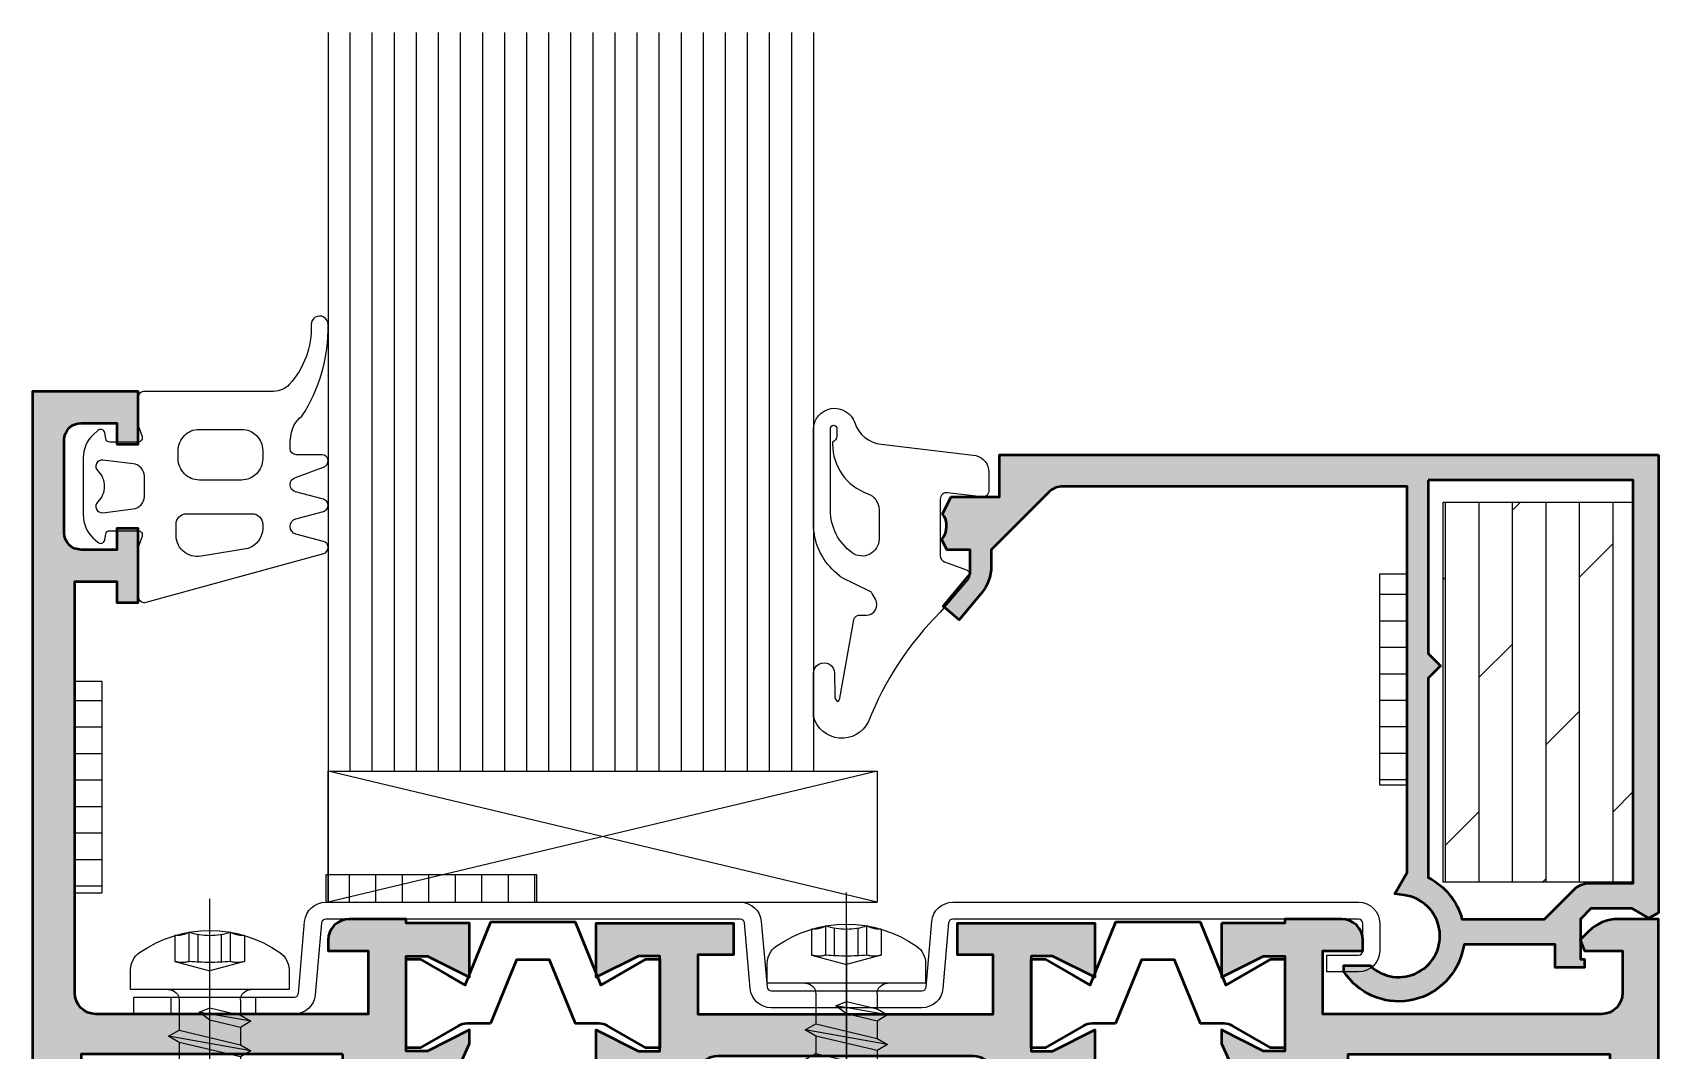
# Model space of a CAD drawing. Header units: millimetres. Extents: x -1821 to 14707, y -2864 to 1473.
# Drawn here: x 13055.5 to 13132.5, y -1154.1 to -1105.8 of the extents above; entities that cross this region are included whole.
import ezdxf

# ---------------------------------------------------------------- set-up
doc = ezdxf.new("R2010")
doc.units = ezdxf.units.MM
doc.linetypes.add('CENTER', pattern=[50.800000000000004, 31.75, -6.35, 6.35, -6.35])
doc.linetypes.add('VERDECKT', pattern=[9.524999999999999, 6.35, -3.175])
for name, color, linetype, lineweight in [('AM_S', 80, 'Continuous', 50), ('AM_SP', 3, 'Continuous', 50), ('Docu-AM_8', 1, 'Continuous', 25)]:
    doc.layers.add(name, color=color, linetype=linetype, lineweight=lineweight)
for name, color, linetype in [('CENT_18', 3, 'CENTER'), ('CENTER25', 2, 'CENTER'), ('CONST35', 7, 'Continuous'), ('HIDE_18', 3, 'VERDECKT')]:
    doc.layers.add(name, color=color, linetype=linetype)

# ---------------------------------------------------------------- blocks, each defined once
blk = doc.blocks.new('WI4010065')
at = {"linetype": 'Continuous'}
for points in [[(0.3, 0, 0.414214), (0, -0.3), (0, -1.615239), (0.187939, -2.131596, -0.520567), (0, -2.4), (-1.33218, -2.4, -0.36397), (-1.529142, -2.23473), (-1.576655, -1.96527, 0.594937), (-1.910016, -1.853729), (-2.122998, -2.052338, 0.208), (-2.6, -3.149369), (-2.6, -5.850631, 0.208), (-2.122998, -6.947662), (-1.910016, -7.146271, 0.594937), (-1.576655, -7.03473), (-1.529142, -6.76527, -0.36397), (-1.33218, -6.6), (0, -6.6, -0.520567), (0.187939, -6.868404), (0, -7.384761), (0, -9.7, 0.505497), (0.389, -9.986), (8.789, -7.686, 0.751737), (8.775901, -7.11), (7.474901, -6.762, -0.767327), (7.474901, -6.038), (8.775901, -5.69, 0.767327), (8.775901, -5.11), (7.458901, -4.757, -0.767327), (7.458901, -4.076), (8.775901, -3.59, 0.876976), (8.697901, -3), (7.497901, -3, -0.414214), (7.197901, -2.7), (7.197901, -2.48, -0.051818), (7.229954, -2.171592, -0.225446), (7.753453, -1.181, 0.150709), (8.998426, 3.166347, 1.016945), (8.198426, 3.153347, -0.195341), (7.159804, 0.327187, -0.211259), (6.419992, 0), (0.3, 0)], [(4.9, -1.8, -0.414214), (5.9, -2.8), (5.9, -3.2, -0.414214), (4.9, -4.2), (2.9, -4.2, -0.414214), (1.9, -3.2), (1.9, -2.8, -0.414214), (2.9, -1.8), (4.9, -1.8)], [(0.3, -4.975849), (0.3, -4.024151, 0.378866), (-0.226878, -3.428624), (-1.663439, -3.252236, 0.717695), (-1.909647, -3.764588, -0.421053), (-1.909647, -5.235412, 0.717695), (-1.663439, -5.747764), (-0.226878, -5.571376, 0.378866), (0.3, -4.975849)], [(5.4, -5.8, -0.414214), (5.9, -6.3), (5.9, -6.487, -0.328465), (5.197, -7.442), (3.097, -7.784, -0.505497), (1.8, -6.829), (1.8, -6.3, -0.414214), (2.3, -5.8), (5.4, -5.8)]]:
    blk.add_lwpolyline(points, format="xyb", close=True, dxfattribs=at)
blk = doc.blocks.new('WS4070448')
for p, q in [((6.61725692111645, -8.639359081321516), (6.61725692111645, -11.00311480052579)), ((6.61725692111645, -8.639359081321516), (9.517256921116541, -8.639359081321516)), ((9.517256921116541, -11.00311480052579), (9.517256921116541, -8.639359081321516)), ((6.61725692111645, -11.00311480052579), (8.067256921116496, -12.63935908132152)), ((8.067256921116496, -12.63935908132152), (9.517256921116541, -11.00311480052579))]:
    blk.add_line(p, q)
blk.add_lwpolyline([(11.39017358778314, 2.114399939326205, 0.3148562194916155), (4.744340254449881, 2.114399939326205, 0.244911807885714), (4.31725692111651, 1.294786315076664), (4.31725692111651, 0.3606409186785697), (11.81725692111651, 0.3606409186785697), (11.81725692111651, 1.294786315076664, 0.244911807885716), (11.39017358778314, 2.114399939326205, 0.1382912330068625)], format="xyb")
for points in [[(6.117256921116464, -1.139359081321317), (6.617256921116464, -1.428034215916085), (8.06725692111651, -1.08419660353465), (8.56725692111651, -0.707357978585577), (8.06725692111651, -0.5068463343449991), (6.617256921116464, -0.8506839467264342)], [(6.117256921116464, -2.539359081321294), (6.617256921116464, -2.828034215916063), (9.517256921116555, -2.140358991153079), (10.01725692111656, -1.851683856558196), (9.517256921116555, -1.563008721963428), (6.617256921116464, -2.250683946726411)], [(6.117256921116464, -3.939359081321271), (6.617256921116464, -4.22803421591604), (9.517256921116555, -3.540358991153056), (10.01725692111656, -3.251683856558287), (9.517256921116555, -2.963008721963405), (6.617256921116464, -3.650683946726502)], [(6.117256921116464, -5.339359081321362), (6.617256921116464, -5.628034215916131), (9.517256921116555, -4.940358991153147), (10.01725692111656, -4.651683856558265), (9.517256921116555, -4.363008721963496), (6.617256921116464, -5.05068394672648)], [(6.117256921116464, -6.739359081321339), (6.617256921116464, -7.028034215916108), (9.517256921116555, -6.340358991153124), (10.01725692111656, -6.051683856558356), (9.517256921116555, -5.763008721963473), (6.617256921116464, -6.450683946726571)], [(6.117256921116464, -8.13935908132143), (6.617256921116464, -8.428034215916199), (9.517256921116555, -7.740358991153215), (10.01725692111656, -7.451683856558333), (9.517256921116555, -7.163008721963564), (6.617256921116464, -7.850683946726548)]]:
    blk.add_lwpolyline(points, close=True)
for points in [[(6.117256921116464, -1.139359081321317), (8.56725692111651, -0.707357978585577)], [(6.617256921116464, -0.1393590813214303), (6.617256921116464, -0.8506839467264342)], [(9.517256921116555, -0.1393590813214303), (9.517256921116555, -1.563008721963428)], [(6.617256921116464, -1.428034215916085), (6.617256921116464, -1.850683946726662)], [(6.617256921116464, -1.428034215915972), (6.617256921116464, -2.250683946726411)], [(6.617256921116464, -1.428034215916085), (6.617256921116464, -2.250683946726411)], [(6.117256921116464, -2.539359081321294), (10.01725692111656, -1.851683856558196)], [(9.517256921116555, -2.140358991153079), (9.517256921116555, -2.963008721963405)], [(6.617256921116464, -2.828034215916063), (6.617256921116464, -3.650683946726389)], [(6.117256921116464, -3.939359081321271), (10.01725692111656, -3.251683856558287)], [(9.517256921116555, -3.540358991153056), (9.517256921116555, -4.363008721963496)], [(6.617256921116464, -4.22803421591604), (6.617256921116464, -5.05068394672648)], [(6.117256921116464, -5.339359081321362), (10.01725692111656, -4.651683856558265)], [(9.517256921116555, -4.940358991153147), (9.517256921116555, -5.763008721963473)], [(6.117256921116464, -6.739359081321339), (10.01725692111656, -6.051683856558356)], [(6.617256921116464, -5.628034215916131), (6.617256921116464, -6.450683946726457)], [(9.517256921116555, -6.340358991153124), (9.517256921116555, -7.163008721963564)], [(6.117256921116464, -8.13935908132143), (10.01725692111656, -7.451683856558333)], [(6.617256921116464, -7.028034215916108), (6.617256921116464, -7.850683946726548)], [(6.617256921116464, -8.428034215916199), (6.617256921116464, -8.63935908132143)], [(9.517256921116555, -7.740358991153215), (9.517256921116555, -8.63935908132143)], [(9.267256921116555, -8.63935908132143), (9.267256921116555, -10.88653788598694), (8.100687889319275, -12.28495534589953)], [(9.517256921116555, -9.140358991153192), (9.517256921116555, -9.963008721963632)], [(6.617256921116464, -9.828034215916176), (6.617256921116464, -10.65068394672662)]]:
    blk.add_lwpolyline(points)
for centre, radius, start, end in [((6.117256921116464, -0.1393590813214303), 0.5, 0, 90), ((10.01725692111656, -0.1393590813214303), 0.5, 90, 180), ((6.608770647169436, -12.47123468863523), 1.46814441479989, 353.4243546898833, 89.66881296982747)]:
    blk.add_arc(centre, radius, start, end)
at = {"layer": 'CENT_18'}
blk.add_line((8.051324099384601, -14.39948361255352), (8.067256921116496, 4.660640918678553), dxfattribs=at)
at = {"layer": 'HIDE_18'}
for p, q in [((7.095590298616457, 1.693974918678634), (7.095590298616457, 3.078670647065735)), ((7.507789093673637, 1.693974918678634), (7.507789093673637, 2.967171702408848)), ((8.626724748559354, 1.693974918678634), (8.626724748559354, 2.967171702408848)), ((9.03892354361642, 1.693974918678634), (9.03892354361642, 3.078670647065735))]:
    blk.add_line(p, q, dxfattribs=at)
for points in [[(6.417257671116445, 2.920991849600028), (6.417257671116445, 1.693974918678606)], [(9.71725617111646, 2.920991849600028), (9.71725617111646, 1.693974918678606)], [(6.417257671116445, 1.693974918678606), (8.06725692111651, 1.251858952129083)], [(9.71725617111646, 1.693974918678606), (8.06725692111651, 1.251858952129083)]]:
    blk.add_lwpolyline(points, dxfattribs=at)
for centre, radius, start, end in [((6.477833716567616, 4.198323827732139), 1.278767547148902, 267.2848457777188, 298.8872446147255), ((8.06725692111651, 5.853135295953763), 2.939692180009696, 250.6988425741186, 289.3011574258814), ((9.656680125665403, 4.198323827732139), 1.278767547148902, 241.1127553852741, 272.7151542222811), ((6.756423984866402, 2.851153472017387), 1.205859026872558, 253.6642630842155, 286.3357369157983), ((8.067256921116623, 11.77548796901581), 10.12822992478941, 264.4947782301543, 275.5052217698424), ((9.378089857366618, 2.851153472017955), 1.205859026873062, 253.6642630842089, 286.3357369157813)]:
    blk.add_arc(centre, radius, start, end, dxfattribs=at)
blk = doc.blocks.new('WI4080202')
blk.add_lwpolyline([(-29.48325693051129, 2.300000000000118, -0.3888787318529908), (-28.48706223241948, 1.387155742747773), (-28.21544610951105, -1.717430748369289, 0.3888787318529907), (-28.0162071698926, -1.899999599819928), (-20.88378352581526, -1.899999599819758, 0.3888787318529907), (-20.68454458619681, -1.717430748369459), (-20.41292846328815, 1.387155742747776, -0.3888787318529907), (-19.41673376519657, 2.300000000000122), (-0.1999999999998181, 2.300000000000127, -0.414213562373095), (0.8000000000001819, 1.300000000000127), (0.8000000000001819, -5.684341886080801e-14, -0.414213562373095), (-0.1999999999998181, -1.000000000000057), (-1.699999999999818, -1.000000000000057), (-1.699999999999818, -0.1999999999998749), (-0.1999999999998181, -0.1999999999998749, 0.4142135623731117), (0, 0), (0, 1.300000000000127, 0.4142135623731117), (-0.1999999999998181, 1.500000000000002), (-19.41673376519657, 1.500000000000167, 0.3888787318529743), (-19.61597270481502, 1.317431148549641), (-19.88758882772345, -1.787155342567594, -0.3888787318529907), (-20.88378352581526, -2.69999959981994), (-28.0162071698926, -2.69999959981994, -0.3888787318529907), (-29.01240186798418, -1.787155342567594), (-29.28401799089283, 1.317431148549467, 0.3888787318529908), (-29.48325693051129, 1.500000000000107), (-49.11672446090415, 1.499999999999931, 0.3888787318530236), (-49.31596340052238, 1.317431148549632), (-49.61382596208682, -2.087153509164708, -0.3888787318530562), (-50.61002066017841, -2.999997766417053), (-58.2000000000005, -2.999997766417057), (-58.2000000000005, -2.199997766416875), (-50.61002066017841, -2.199997766416871, 0.3888787318530562), (-50.41078172055995, -2.017428914966573), (-50.11291915899574, 1.387155742747767, -0.3888787318529907), (-49.11672446090415, 2.300000000000169), (-29.48325693051129, 2.300000000000118)], format="xyb", close=True)
for points in [[(-56.44784405713563, -2.199997766416875), (-56.44784405713563, -2.999997766417057)], [(-52.44784405713563, -2.199997766416871), (-52.44784405713563, -2.999997766417053)]]:
    blk.add_lwpolyline(points)
at = {"layer": 'CENTER25'}
for p, q in [((-24.44999534785393, 1.089744308805443), (-24.44999534785393, -5.582265911177451)), ((-54.60000000000059, -6.031587835803879), (-54.60000000000059, 0.7551045396416907))]:
    blk.add_line(p, q, dxfattribs=at)
blk = doc.blocks.new('WI4030187')
h = blk.add_hatch()
h.set_pattern_fill('LINE', color=256, scale=0.395, angle=90, style=0)
h.set_pattern_definition([(90, (0, 0), (-1.254125, 7.679047217437444e-17), [])])
h.paths.add_polyline_path([(10, 1.300000000000001), (0, 1.300000000000001), (0, 0), (10, 4.440892098500626e-16)])
blk.add_lwpolyline([(0, 1.3), (0, 0), (10, 4.440892098500626e-16), (10, 1.300000000000001)], close=True)
blk = doc.blocks.new('WI4090084')
h = blk.add_hatch()
h.set_pattern_fill('DOLMIT', color=256, scale=0.25, angle=90, style=0)
h.set_pattern_definition([(90, (3.299999999999999, -4.999999999999947), (-1.5875, 9.720312933465119e-17), []), (135, (3.299999999999999, -4.999999999999947), (-3.174997835875247, -3.174997835875246), [2.245065, -4.490125])])
h.paths.add_polyline_path([(-1.200000000000001, 20.25000000000005), (-10.2, 20.25000000000005), (-10.2, 2.250000000000053), (-1.200000000000001, 2.250000000000053)])
blk.add_lwpolyline([(-1.200000000000001, 2.250000000000053), (-1.200000000000001, 20.25000000000005), (-10.2, 20.25000000000005), (-10.2, 2.250000000000053)], close=True)
blk = doc.blocks.new('WI4010016')
for points in [[(1.688524541037498, 1.955098387866187, -0.3461331105005999), (2.300000000000009, 1.177629097523088), (2.300000000000009, 0.3000000000000007, -0.4496975793339003), (1.964201519213871, 0.002143543341084353), (0.3357984807861376, 0.1978564566589185, 0.4496975790873189), (0, -0.09999999999999787), (8.881784197001252e-15, -2.789937738537067, 0.3152987891044772), (0.1973939570023084, -3.07184552477284), (1.202606042997701, -3.437712803199801, -0.5486187868935034), (1.312132034355964, -3.931752623791538), (8.881784197001252e-15, -5.462840692334162, 0.1047370976568534), (-3.406423218303059, -10.66239783296412, -0.6847275734263883), (-5.998862265964473, -10.41759847683421), (-5.99999999999999, -8.356045977972915, -1.000000000820416), (-5.000000152286873, -8.355494095902072), (-4.999185325138845, -9.417046646897802, 0.2876010921935182), (-4.840369174558055, -9.693420639918134, 0.1568827604902037), (-4.754309305069709, -9.531084462516114), (-4.093366878559364, -5.819627514306675, -0.04138140840473169), (-4.072210403923394, -5.73976082248041), (-4.02199999999999, -5.688999999999987, -0.2002740000000003), (-3.808999999999996, -5.599999999999986), (-3.499999999999998, -5.599999999999988, 0.5773500002734709), (-3.067000000000005, -4.849999999999988), (-3.223000000000011, -4.579000000000002, 0.149451), (-3.350999999999997, -4.460000000000002), (-4.636999999999999, -3.832999999999992, -0.06992699999999963), (-4.752000000000008, -3.754999999999988), (-5.007000000000003, -3.524999999999999, -0.2125570000000001), (-5.999999999999997, -1.295999999999985), (-5.999999999999997, 3.199999999999996, -0.8524306773310859), (-4.050129141320308, 3.512472740920035, 0.2913362923093043), (-2.803283656008738, 2.49191776302653), (1.688524541037498, 1.955098387866187)], [(-2.900000000000004, -1.999999999999993, -0.6129919999999992), (-4.17099999999999, -2.646999999999983, -0.2399310002169106), (-5.199999999999986, -0.6249999999999947), (-5.199999999999986, 3.250000000000007, -0.9999999999999999), (-4.900000000000004, 3.250000000000007), (-4.900000000000004, 2.882999999999988, -0.3178370002258233), (-5.099999999999993, 2.6), (-5.102000000000002, 2.512000000000008, 0.3179750002258412), (-3.433999999999994, 0.1540000000000035, -0.3179750000000001), (-2.900000000000004, -0.5999999999999872), (-2.900000000000004, -1.999999999999993)]]:
    blk.add_lwpolyline(points, format="xyb", close=True)
blk = doc.blocks.new('*U137', base_point=(170.9129253056637, 156.9137943987797))
for p, q in [((171.9583798511183, 156.9137943987797), (171.9583798511183, 191.9137943987797)), ((173.0038343965728, 156.9137943987797), (173.0038343965728, 191.9137943987797)), ((174.0492889420273, 156.9137943987797), (174.0492889420273, 191.9137943987797)), ((175.0947434874818, 156.9137943987797), (175.0947434874818, 191.9137943987797)), ((176.1401980329363, 156.9137943987797), (176.1401980329363, 191.9137943987797)), ((177.1856525783908, 156.9137943987797), (177.1856525783908, 191.9137943987797)), ((178.2311071238453, 156.9137943987797), (178.2311071238453, 191.9137943987797)), ((179.2765616692998, 156.9137943987797), (179.2765616692998, 191.9137943987797)), ((180.3220162147543, 156.9137943987797), (180.3220162147543, 191.9137943987797)), ((181.3674707602088, 156.9137943987797), (181.3674707602088, 191.9137943987797)), ((182.4129253056633, 156.9137943987797), (182.4129253056633, 191.9137943987797)), ((183.4583798511178, 156.9137943987797), (183.4583798511178, 191.9137943987797)), ((184.5038343965723, 156.9137943987797), (184.5038343965723, 191.9137943987797)), ((185.5492889420268, 156.9137943987797), (185.5492889420268, 191.9137943987797)), ((186.5947434874813, 156.9137943987797), (186.5947434874813, 191.9137943987797)), ((187.6401980329358, 156.9137943987797), (187.6401980329358, 191.9137943987797)), ((188.6856525783903, 156.9137943987797), (188.6856525783903, 191.9137943987797)), ((189.7311071238448, 156.9137943987797), (189.7311071238448, 191.9137943987797)), ((190.7765616692993, 156.9137943987797), (190.7765616692993, 191.9137943987797)), ((191.8220162147538, 156.9137943987797), (191.8220162147538, 191.9137943987797)), ((192.8674707602083, 156.9137943987797), (192.8674707602083, 191.9137943987797))]:
    blk.add_line(p, q)
blk.add_lwpolyline([(170.9129253056637, 191.9137943987797), (170.9129253056637, 156.9137943987797), (193.9129253056637, 156.9137943987797), (193.9129253056637, 191.9137943987797)])
blk = doc.blocks.new('B-1021356_docu_wos')
at = {"layer": 'Docu-AM_8'}
h = blk.add_hatch(color=256, dxfattribs=at)
edge = h.paths.add_edge_path()
edge.add_line((-59.80105161088672, 27.20000000000014), (-60.80735939792338, 29.3580340134629))
edge.add_arc((-59.90105161088674, 29.78065227520359), 0.9999999999999812, 180, 205.0000000000002, ccw=False)
edge.add_line((-60.90105161088672, 29.78065227520359), (-60.90105161088672, 31.60000000000005))
edge.add_line((-60.90105161088672, 31.60000000000005), (-60.00105161088673, 31.60000000000011))
edge.add_line((-60.00105161088673, 31.60000000000011), (-60.00105161088666, 70.9000000000001))
edge.add_line((-60.00105161088665, 70.9000000000001), (-57.94496488121349, 70.9000000000001))
edge.add_arc((-57.94496488121349, 71.9000000000001), 1, 270, 335.5560452195836)
edge.add_line((-57.03459840375088, 71.48619705569892), (-56.30105161088672, 73.10000000000008))
edge.add_line((-56.30105161088672, 73.10000000000008), (-56.30105161088672, 73.75000100000008))
edge.add_line((-56.30105161088672, 73.75000100000008), (-58.30105161088672, 72.75000100000008))
edge.add_line((-58.30105161088672, 72.75000100000008), (-59.30105161088672, 72.75000100000008))
edge.add_line((-59.30105161088672, 72.75000100000008), (-59.30105161088672, 77.25000100000008))
edge.add_line((-59.30105161088672, 77.25000100000008), (-58.30105161088672, 77.25000100000008))
edge.add_line((-58.30105161088672, 77.25000100000008), (-56.30105161088672, 76.25000100000008))
edge.add_line((-56.30105161088672, 76.25000100000008), (-56.30105161088672, 78.8000000000001))
edge.add_line((-56.30105161088672, 78.8000000000001), (-59.30105161088671, 78.8000000000001))
edge.add_line((-59.30105161088671, 78.8000000000001), (-59.30105161088671, 79.0000000000001))
edge.add_line((-59.30105161088671, 79.0000000000001), (-62.00105161088672, 79.0000000000001))
edge.add_arc((-62.00105161088672, 78.0000000000001), 1, 90, 180)
edge.add_line((-63.00105161088672, 78.0000000000001), (-63.00105161088661, 77.49999999999999))
edge.add_line((-63.00105161088661, 77.49999999999999), (-61.10105161088674, 77.50000000000021))
edge.add_line((-61.10105161088674, 77.50000000000021), (-61.10105161088674, 74.49999999999999))
edge.add_line((-61.10105161088674, 74.49999999999999), (-74.00105161088672, 74.5000000000001))
edge.add_arc((-74.00105161088672, 75.5000000000001), 1, 180, 270, ccw=False)
edge.add_line((-75.00105161088672, 75.5000000000001), (-75.00105161088672, 95.00000000000011))
edge.add_line((-75.00105161088672, 95.00000000000011), (-73.0010516108866, 95))
edge.add_line((-73.0010516108866, 95), (-73.00105161088672, 94.00000000000011))
edge.add_line((-73.00105161088672, 94.00000000000011), (-72.00105161088672, 94.00000000000011))
edge.add_line((-72.00105161088672, 94.00000000000011), (-72.00105161088672, 97.50000000000011))
edge.add_line((-72.00105161088672, 97.50000000000011), (-73.00105161088672, 97.50000000000011))
edge.add_line((-73.00105161088672, 97.50000000000011), (-73.00105161088672, 96.50000000000011))
edge.add_line((-73.00105161088672, 96.50000000000011), (-74.70105161088654, 96.50000000000011))
edge.add_arc((-74.70105161088665, 97.30000000000018), 0.8000000000000664, 180.000000000008, 270.0000000000083, ccw=False)
edge.add_line((-75.50105161088672, 97.30000000000007), (-75.50105161088672, 101.6999999999999))
edge.add_arc((-74.70105161088654, 101.6999999999999), 0.8000000000001819, 90, 180, ccw=False)
edge.add_line((-74.70105161088654, 102.5000000000001), (-73.0010516108866, 102.5))
edge.add_line((-73.0010516108866, 102.5), (-73.0010516108866, 101.5))
edge.add_line((-73.0010516108866, 101.5), (-72.00105161088672, 101.5000000000001))
edge.add_line((-72.00105161088672, 101.5000000000001), (-72.00105161088672, 104.0000000000001))
edge.add_line((-72.00105161088672, 104.0000000000001), (-77.00105161088672, 104.0000000000001))
edge.add_line((-77.00105161088672, 104.0000000000001), (-77.00105161088672, 31.0000000000001))
edge.add_line((-77.00105161088672, 31.0000000000001), (-65.00105161088672, 31.0000000000001))
edge.add_line((-65.00105161088672, 31.0000000000001), (-65.00105161088672, 21.50000000000009))
edge.add_line((-65.00105161088672, 21.50000000000009), (-59.80105161088672, 21.50000000000014))
edge.add_line((-59.80105161088672, 21.50000000000014), (-59.80105161088672, 24.04999900000016))
edge.add_line((-59.80105161088673, 24.04999900000016), (-61.80105161088673, 23.04999900000016))
edge.add_line((-61.80105161088673, 23.04999900000016), (-62.80105161088673, 23.04999900000016))
edge.add_line((-62.80105161088673, 23.04999900000016), (-62.80105161088673, 27.54999900000016))
edge.add_line((-62.80105161088673, 27.54999900000016), (-61.80105161088673, 27.54999900000016))
edge.add_line((-61.80105161088673, 27.54999900000016), (-59.80105161088673, 26.54999900000016))
edge.add_line((-59.80105161088673, 26.54999900000016), (-59.80105161088672, 27.20000000000014))
h.paths.add_polyline_path([(-62.30105161088672, 72.6000000000001), (-74.70105161088672, 72.6000000000001), (-74.70105161088672, 70.1000000000001), (-75.00105161088672, 70.1000000000001), (-75.00105161088672, 35.40000000000011), (-74.70105161088671, 35.40000000000011), (-74.70105161088672, 32.90000000000011), (-62.30105161088672, 32.90000000000009), (-62.30105161088672, 35.40000000000009), (-61.80105161088672, 35.40000000000011), (-61.80105161088665, 70.1000000000001), (-62.30105161088672, 70.1000000000001)], flags=0)
h = blk.add_hatch(color=256, dxfattribs=at)
edge = h.paths.add_edge_path()
edge.add_arc((-47.50105180550182, 66.32893322184209), 4.999999999999889, 134.9999999999594, 180.0000000000017, ccw=False)
edge.add_line((-51.03658571143198, 69.86446712777726), (-50.30105161088662, 70.60000122832147))
edge.add_line((-50.30105161088662, 70.60000122832147), (-50.30105161088673, 73.750001))
edge.add_line((-50.30105161088673, 73.75000100000001), (-48.30105161088673, 72.75000100000001))
edge.add_line((-48.30105161088673, 72.75000100000001), (-47.30105161088673, 72.75000100000001))
edge.add_line((-47.30105161088673, 72.75000100000001), (-47.30105161088673, 77.25000100000001))
edge.add_line((-47.30105161088673, 77.25000100000001), (-48.30105161088673, 77.25000100000001))
edge.add_line((-48.30105161088673, 77.25000100000001), (-50.30105161088673, 76.25000100000001))
edge.add_line((-50.30105161088673, 76.25000100000001), (-50.30105161088674, 78.80000000000003))
edge.add_line((-50.30105161088674, 78.80000000000003), (-43.80105157260572, 78.79999655208687))
edge.add_line((-43.80105157260572, 78.79999655208687), (-43.80105157260552, 77.29999786229385))
edge.add_line((-43.80105157260552, 77.29999786229385), (-45.50105161088679, 77.29999786229388))
edge.add_line((-45.50105161088679, 77.29999786229388), (-45.5010514729773, 74.49999099667323))
edge.add_line((-45.5010514729773, 74.49999099667322), (-31.50105156766876, 74.49998974189378))
edge.add_line((-31.50105156766876, 74.49998974189378), (-31.50105170557814, 77.29999786229385))
edge.add_line((-31.50105170557814, 77.29999786229386), (-33.20105157260556, 77.29999786229388))
edge.add_line((-33.20105157260556, 77.29999786229388), (-33.20105157260539, 78.79999655208687))
edge.add_line((-33.20105157260539, 78.79999655208687), (-26.69999999999965, 78.80000000000014))
edge.add_line((-26.69999999999965, 78.80000000000013), (-26.69999999999965, 76.25000100000011))
edge.add_line((-26.69999999999965, 76.25000100000011), (-28.69999999999965, 77.25000100000011))
edge.add_line((-28.69999999999965, 77.25000100000011), (-29.69999999999965, 77.25000100000011))
edge.add_line((-29.69999999999965, 77.25000100000011), (-29.69999999999965, 72.75000100000011))
edge.add_line((-29.69999999999965, 72.75000100000011), (-28.69999999999965, 72.75000100000011))
edge.add_line((-28.69999999999965, 72.75000100000011), (-26.69999999999965, 73.75000100000011))
edge.add_line((-26.69999999999965, 73.75000100000011), (-26.70000020912989, 70.60000122832149))
edge.add_line((-26.70000020912989, 70.6000012283215), (-25.96446609870981, 69.86446712777713))
edge.add_arc((-29.50000000464064, 66.32893322184242), 5.000000000000039, -1.5916157281026244e-12, 45.00000000003138, ccw=False)
edge.add_line((-24.5000000046406, 66.32893322184228), (-24.50000000464109, 30.20955031789963))
edge.add_arc((-23.5000000046411, 30.20955031789963), 0.9999999999999929, 179.9999999999992, 204.9999999999994)
edge.add_line((-24.40630779167775, 29.78693205615894), (-23.20000009962768, 27.19999686229351))
edge.add_line((-23.20000009962768, 27.19999686229351), (-23.20105171051491, 26.5499968622938))
edge.add_line((-23.20105171051491, 26.5499968622938), (-25.20105171051491, 27.5499968622938))
edge.add_line((-25.20105171051491, 27.5499968622938), (-26.20105171051491, 27.5499968622938))
edge.add_line((-26.20105171051491, 27.5499968622938), (-26.20105171051491, 23.0499968622938))
edge.add_line((-26.20105171051491, 23.0499968622938), (-25.20105171051491, 23.0499968622938))
edge.add_line((-25.20105171051491, 23.0499968622938), (-23.20105171051491, 24.0499968622938))
edge.add_line((-23.20105171051491, 24.0499968622938), (-23.2010517105149, 21.49999786229378))
edge.add_line((-23.2010517105149, 21.49999786229378), (-31.50105171051449, 21.49999786229355))
edge.add_line((-31.50105171051449, 21.49999786229355), (-31.50105171051472, 25.29999786229351))
edge.add_line((-31.50105171051472, 25.29999786229351), (-29.00105171039171, 25.2999978621705))
edge.add_line((-29.00105171039171, 25.2999978621705), (-29.00105171051472, 30.99999786229378))
edge.add_line((-29.00105171051472, 30.99999786229378), (-48.00105171051472, 30.99999786229378))
edge.add_line((-48.00105171051472, 30.99999786229378), (-48.00105171051449, 25.29999786229374))
edge.add_line((-48.00105171051449, 25.29999786229374), (-45.50105171051472, 25.29999786229351))
edge.add_line((-45.50105171051472, 25.29999786229351), (-45.50105171039193, 21.49999786217055))
edge.add_line((-45.50105171039193, 21.49999786217055), (-53.8010517105149, 21.49999786229378))
edge.add_line((-53.8010517105149, 21.49999786229378), (-53.8010517105149, 24.0499968622938))
edge.add_line((-53.8010517105149, 24.0499968622938), (-51.8010517105149, 23.0499968622938))
edge.add_line((-51.8010517105149, 23.0499968622938), (-50.8010517105149, 23.0499968622938))
edge.add_line((-50.8010517105149, 23.0499968622938), (-50.8010517105149, 27.5499968622938))
edge.add_line((-50.8010517105149, 27.5499968622938), (-51.8010517105149, 27.5499968622938))
edge.add_line((-51.8010517105149, 27.5499968622938), (-53.8010517105149, 26.5499968622938))
edge.add_line((-53.8010517105149, 26.5499968622938), (-53.8010517105149, 27.19999686229378))
edge.add_line((-53.8010517105149, 27.19999686229378), (-52.59474401846478, 29.78693205615915))
edge.add_arc((-53.50105180550143, 30.20955031789984), 0.9999999999999938, 335.0000000000001, 360.0000000000004)
edge.add_line((-52.50105180550143, 30.20955031789985), (-52.5010518055017, 66.32893322184195))
edge = h.paths.add_edge_path(flags=0)
edge.add_line((-50.50105180550189, 32.99999786229367), (-26.50000000464059, 32.999997862294))
edge.add_line((-26.5000000046406, 32.999997862294), (-26.50000000464066, 66.3289332218423))
edge.add_arc((-29.50000000464053, 66.32893322184265), 2.999999999999872, 359.9999999999935, 405.0000000000272)
edge.add_line((-27.37867966108199, 68.45025356540322), (-29.13618586520403, 70.20775976952433))
edge.add_arc((-29.84329264639038, 69.5006529883376), 0.9999999999999968, 45.00000000001522, 80.2405383722922)
edge.add_arc((-29.24999976133617, 72.95000126772952), 2.5, 204.4744166720854, 260.2405383722922, ccw=False)
edge.add_arc((-32.43551197307, 71.49999714742687), 1.000000000000002, 24.47441667208506, 89.9999999999998)
edge.add_line((-32.43551197306999, 72.49999714742687), (-44.56553963781634, 72.49999714742688))
edge.add_arc((-44.56553963781634, 71.49999714742687), 1.000000000000004, 90.00000000000031, 155.525583327917)
edge.add_arc((-47.75105184955022, 72.9500012677294), 2.499999999999999, 279.7594576304049, 335.52558332791676, ccw=False)
edge.add_arc((-47.15775920514358, 69.50065294694576), 0.9999999999999984, 99.75945763040433, 134.9999999999901)
edge.add_line((-47.86486598633, 70.20775972813243), (-49.62237214905988, 68.45025356540312))
edge.add_arc((-47.50105180550175, 66.32893322184202), 2.999999999999968, 134.9999999999603, 180.0000000000009)
edge.add_line((-50.50105180550171, 66.32893322184198), (-50.50105180550189, 32.99999786229367))
h = blk.add_hatch(color=256, dxfattribs=at)
edge = h.paths.add_edge_path()
edge.add_line((-20.69999999999966, 78.80000000000015), (-20.69999999999965, 76.25000100000014))
edge.add_line((-20.69999999999965, 76.25000100000014), (-18.69999999999965, 77.25000100000014))
edge.add_line((-18.69999999999965, 77.25000100000014), (-17.69999999999965, 77.25000100000014))
edge.add_line((-17.69999999999965, 77.25000100000014), (-17.69999999999965, 72.75000100000014))
edge.add_line((-17.69999999999965, 72.75000100000014), (-18.69999999999965, 72.75000100000014))
edge.add_line((-18.69999999999965, 72.75000100000014), (-20.69999999999965, 73.75000100000014))
edge.add_line((-20.69999999999965, 73.75000100000014), (-20.69999999999966, 73.10000000000015))
edge.add_line((-20.69999999999966, 73.10000000000015), (-19.96645320713549, 71.48619705569898))
edge.add_arc((-19.05608672967288, 71.90000000000016), 0.999999999999999, 204.4439547804166, 269.9999999999999)
edge.add_line((-19.05608672967288, 70.90000000000016), (-16.99999999999967, 70.90000000000016))
edge.add_line((-16.99999999999967, 70.90000000000016), (-16.99999999999967, 31.60000000000027))
edge.add_line((-16.99999999999967, 31.60000000000027), (-16.09999999999967, 31.60000000000027))
edge.add_line((-16.09999999999967, 31.60000000000027), (-16.09999999999967, 29.78065227520372))
edge.add_arc((-17.09999999999967, 29.78065227520373), 0.9999999999999992, 334.99999999999983, 359.9999999999996, ccw=False)
edge.add_line((-16.19369221296303, 29.35803401346303), (-17.19999999999968, 27.20000000000028))
edge.add_line((-17.19999999999968, 27.20000000000028), (-17.19999999999967, 26.54999900000028))
edge.add_line((-17.19999999999967, 26.54999900000028), (-15.19999999999967, 27.54999900000028))
edge.add_line((-15.19999999999967, 27.54999900000028), (-14.19999999999967, 27.54999900000028))
edge.add_line((-14.19999999999967, 27.54999900000028), (-14.19999999999967, 23.04999900000028))
edge.add_line((-14.19999999999967, 23.04999900000028), (-15.19999999999967, 23.04999900000028))
edge.add_line((-15.19999999999967, 23.04999900000028), (-17.19999999999967, 24.04999900000028))
edge.add_line((-17.19999999999967, 24.04999900000028), (-17.19999999999968, 21.50000000000027))
edge.add_line((-17.19999999999968, 21.50000000000027), (-11.99999999999967, 21.50000000000028))
edge.add_line((-11.99999999999967, 21.50000000000028), (-11.99999999999967, 23.00000000000027))
edge.add_line((-11.99999999999967, 23.00000000000027), (-12.39999999999967, 23.00000000000027))
edge.add_line((-12.39999999999967, 23.00000000000027), (-12.39999999999967, 30.00000000000027))
edge.add_arc((-11.39999999999967, 30.00000000000027), 1, 90, 180, ccw=False)
edge.add_line((-11.39999999999967, 31.00000000000027), (-2.79999999999967, 31.00000000000027))
edge.add_arc((-2.79999999999967, 30.00000000000027), 1, 0, 90, ccw=False)
edge.add_line((-1.79999999999967, 30.00000000000027), (-1.799999999999672, 23.00000000000026))
edge.add_line((-1.799999999999672, 23.00000000000026), (-4.799999999999674, 23.00000000000028))
edge.add_line((-4.799999999999674, 23.00000000000028), (-4.941421356236983, 22.65857864376297))
edge.add_line((-4.941421356236983, 22.65857864376297), (-3.782842712474283, 21.50000000000028))
edge.add_line((-3.782842712474283, 21.50000000000028), (-1.79999999999967, 21.50000000000026))
edge.add_line((-1.79999999999967, 21.50000000000026), (-1.799999999999674, 15.0000000000003))
edge.add_line((-1.799999999999674, 15.0000000000003), (-3.999999999999673, 15.0000000000003))
edge.add_line((-3.999999999999673, 15.0000000000003), (-3.999999999999673, 16.00000000000031))
edge.add_line((-3.999999999999673, 16.00000000000031), (-4.999999999999673, 16.00000000000031))
edge.add_line((-4.999999999999673, 16.00000000000031), (-4.999999999999673, 12.50000000000016))
edge.add_line((-4.999999999999673, 12.50000000000016), (-3.999999999999659, 12.50000000000017))
edge.add_line((-3.999999999999659, 12.50000000000017), (-3.999999999999659, 13.50000000000017))
edge.add_line((-3.999999999999659, 13.50000000000017), (-2.299999999999656, 13.50000000000016))
edge.add_arc((-2.299999999999654, 12.70000000000017), 0.799999999999983, 0, 90.00000000000011, ccw=False)
edge.add_line((-1.499999999999673, 12.70000000000017), (-1.499999999999677, 8.300000000000168))
edge.add_arc((-2.299999999999674, 8.300000000000153), 0.7999999999999972, -89.99999999999898, 1.0231815394945443e-12, ccw=False)
edge.add_line((-2.29999999999966, 7.500000000000156), (-3.999999999999675, 7.500000000000156))
edge.add_line((-3.999999999999675, 7.500000000000156), (-3.999999999999675, 8.500000000000156))
edge.add_line((-3.999999999999675, 8.500000000000156), (-4.999999999999675, 8.500000000000156))
edge.add_line((-4.999999999999675, 8.500000000000156), (-4.999999999999677, 6.000000000000156))
edge.add_line((-4.999999999999677, 6.000000000000156), (3.232969447708456e-13, 6.000000000000156))
edge.add_line((3.232969447708456e-13, 6.000000000000156), (3.304023721284466e-13, 79.00000000000016))
edge.add_line((3.304023721284466e-13, 79.00000000000016), (-1.895836943965358, 79.00000000000016))
edge.add_arc((-1.895836943965321, 76.9999999999998), 2.000000000000356, 90.00000000000105, 135.0000000000011)
edge.add_line((-3.310050506338694, 78.41421356237312), (-3.712132034355857, 78.01213203435599))
edge.add_line((-3.712132034355857, 78.01213203435599), (-3.49999999999967, 77.50000000000016))
edge.add_line((-3.49999999999967, 77.50000000000016), (-1.699999999999687, 77.50000000000016))
edge.add_line((-1.699999999999687, 77.50000000000016), (-1.699999999999715, 75.50000000000021))
edge.add_arc((-2.69999999999972, 75.50000000000016), 1.000000000000005, -89.99999999999972, 2.8990143619012088e-12, ccw=False)
edge.add_line((-2.699999999999715, 74.50000000000016), (-15.89999999999967, 74.50000000000016))
edge.add_line((-15.89999999999967, 74.50000000000016), (-15.89999999999967, 77.50000000000016))
edge.add_line((-15.89999999999967, 77.50000000000016), (-13.99999999999969, 77.50000000000014))
edge.add_line((-13.99999999999969, 77.50000000000016), (-13.99999999999968, 78.00000000000017))
edge.add_arc((-14.99999999999968, 78.00000000000016), 0.9999999999999991, 359.9999999999999, 449.9999999999999)
edge.add_line((-14.99999999999968, 79.00000000000016), (-17.69999999999967, 79.00000000000016))
edge.add_line((-17.69999999999967, 79.00000000000016), (-17.69999999999967, 78.80000000000015))
edge.add_line((-17.69999999999967, 78.80000000000015), (-20.69999999999966, 78.80000000000015))
h.paths.add_polyline_path([(-15.19999999999967, 70.10000000000016), (-14.69999999999967, 70.10000000000016), (-14.69999999999967, 72.60000000000016), (-2.29999999999967, 72.60000000000016), (-2.29999999999967, 70.10000000000016), (-1.99999999999967, 70.10000000000016), (-1.999999999999671, 35.40000000000027), (-2.29999999999967, 35.40000000000027), (-2.29999999999967, 32.90000000000027), (-14.69999999999967, 32.90000000000027), (-14.69999999999967, 35.40000000000027), (-15.19999999999967, 35.40000000000027)], flags=0)
at = {"layer": 'AM_S'}
for points in [[(-59.80105161088672, 27.20000000000014), (-60.80735939792337, 29.3580340134629, -0.1095178116832425), (-60.90105161088672, 29.78065227520359), (-60.90105161088672, 31.60000000000005), (-60.00105161088673, 31.60000000000011), (-60.00105161088665, 70.9000000000001), (-57.94496488121349, 70.9000000000001, 0.2941076150573533), (-57.03459840375088, 71.48619705569892), (-56.30105161088672, 73.10000000000008), (-56.30105161088672, 73.75000100000008), (-58.30105161088672, 72.75000100000008), (-59.30105161088672, 72.75000100000008), (-59.30105161088672, 77.25000100000008), (-58.30105161088672, 77.25000100000008), (-56.30105161088672, 76.25000100000008), (-56.30105161088672, 78.8000000000001), (-59.30105161088671, 78.8000000000001), (-59.30105161088671, 79.0000000000001), (-62.00105161088672, 79.0000000000001, 0.414213562373095), (-63.00105161088672, 78.0000000000001), (-63.00105161088661, 77.49999999999999), (-61.10105161088674, 77.50000000000021), (-61.10105161088674, 74.49999999999999), (-74.00105161088672, 74.5000000000001, -0.414213562373095), (-75.00105161088672, 75.5000000000001), (-75.00105161088672, 95.00000000000011), (-73.0010516108866, 95), (-73.00105161088672, 94.00000000000011), (-72.00105161088672, 94.00000000000011), (-72.00105161088672, 97.50000000000011), (-73.00105161088672, 97.50000000000011), (-73.00105161088672, 96.50000000000011), (-74.70105161088654, 96.50000000000011, -0.4142135623730963), (-75.50105161088672, 97.30000000000007), (-75.50105161088672, 101.6999999999999, -0.414213562373095), (-74.70105161088654, 102.5000000000001), (-73.0010516108866, 102.5), (-73.0010516108866, 101.5), (-72.00105161088672, 101.5000000000001), (-72.00105161088672, 104.0000000000001), (-77.00105161088672, 104.0000000000001), (-77.00105161088672, 31.0000000000001), (-65.00105161088672, 31.0000000000001), (-65.00105161088672, 21.50000000000009), (-59.80105161088672, 21.50000000000014), (-59.80105161088673, 24.04999900000016), (-61.80105161088673, 23.04999900000016), (-62.80105161088673, 23.04999900000016), (-62.80105161088673, 27.54999900000016), (-61.80105161088673, 27.54999900000016), (-59.80105161088673, 26.54999900000016), (-59.80105161088672, 27.20000000000014)], [(-52.50105180550171, 66.32893322184195, -0.1989123673798497), (-51.03658571143198, 69.86446712777726), (-50.30105161088662, 70.60000122832147), (-50.30105161088673, 73.75000100000001), (-48.30105161088673, 72.75000100000001), (-47.30105161088673, 72.75000100000001), (-47.30105161088673, 77.25000100000001), (-48.30105161088673, 77.25000100000001), (-50.30105161088673, 76.25000100000001), (-50.30105161088674, 78.80000000000003), (-43.80105157260572, 78.79999655208687), (-43.80105157260552, 77.29999786229385), (-45.50105161088679, 77.29999786229388), (-45.5010514729773, 74.49999099667322), (-31.50105156766876, 74.49998974189378), (-31.50105170557814, 77.29999786229386), (-33.20105157260556, 77.29999786229388), (-33.20105157260539, 78.79999655208687), (-26.69999999999965, 78.80000000000013), (-26.69999999999965, 76.25000100000011), (-28.69999999999965, 77.25000100000011), (-29.69999999999965, 77.25000100000011), (-29.69999999999965, 72.75000100000011), (-28.69999999999965, 72.75000100000011), (-26.69999999999965, 73.75000100000011), (-26.70000020912989, 70.6000012283215), (-25.96446609870981, 69.86446712777712, -0.1989123673798076), (-24.5000000046406, 66.32893322184228), (-24.50000000464109, 30.20955031789964, 0.1095178116832427), (-24.40630779167775, 29.78693205615894), (-23.20000009962768, 27.19999686229351), (-23.20105171051491, 26.5499968622938), (-25.20105171051491, 27.5499968622938), (-26.20105171051491, 27.5499968622938), (-26.20105171051491, 23.0499968622938), (-25.20105171051491, 23.0499968622938), (-23.20105171051491, 24.0499968622938), (-23.2010517105149, 21.49999786229378), (-31.50105171051449, 21.49999786229355), (-31.50105171051472, 25.29999786229351), (-29.00105171039171, 25.2999978621705), (-29.00105171051472, 30.99999786229378), (-48.00105171051472, 30.99999786229378), (-48.00105171051449, 25.29999786229374), (-45.50105171051472, 25.29999786229351), (-45.50105171039193, 21.49999786217055), (-53.8010517105149, 21.49999786229378), (-53.8010517105149, 24.0499968622938), (-51.8010517105149, 23.0499968622938), (-50.8010517105149, 23.0499968622938), (-50.8010517105149, 27.5499968622938), (-51.8010517105149, 27.5499968622938), (-53.8010517105149, 26.5499968622938), (-53.8010517105149, 27.19999686229378), (-52.59474401846479, 29.78693205615915, 0.1095178116832426), (-52.50105180550143, 30.20955031789985)], [(-20.69999999999966, 78.80000000000015), (-20.69999999999965, 76.25000100000014), (-18.69999999999965, 77.25000100000014), (-17.69999999999965, 77.25000100000014), (-17.69999999999965, 72.75000100000014), (-18.69999999999965, 72.75000100000014), (-20.69999999999965, 73.75000100000014), (-20.69999999999966, 73.10000000000015), (-19.96645320713549, 71.48619705569898, 0.2941076150573526), (-19.05608672967288, 70.90000000000016), (-16.99999999999967, 70.90000000000016), (-16.99999999999967, 31.60000000000027), (-16.09999999999967, 31.60000000000027), (-16.09999999999967, 29.78065227520372, -0.1095178116832404), (-16.19369221296303, 29.35803401346303), (-17.19999999999968, 27.20000000000028), (-17.19999999999967, 26.54999900000028), (-15.19999999999967, 27.54999900000028), (-14.19999999999967, 27.54999900000028), (-14.19999999999967, 23.04999900000028), (-15.19999999999967, 23.04999900000028), (-17.19999999999967, 24.04999900000028), (-17.19999999999968, 21.50000000000027), (-11.99999999999967, 21.50000000000028), (-11.99999999999967, 23.00000000000027), (-12.39999999999967, 23.00000000000027), (-12.39999999999967, 30.00000000000027, -0.4142135623730951), (-11.39999999999967, 31.00000000000027), (-2.79999999999967, 31.00000000000027, -0.4142135623730951), (-1.79999999999967, 30.00000000000027), (-1.799999999999672, 23.00000000000026), (-4.799999999999674, 23.00000000000028), (-4.941421356236983, 22.65857864376297), (-3.782842712474283, 21.50000000000028), (-1.79999999999967, 21.50000000000026), (-1.799999999999674, 15.0000000000003), (-3.999999999999673, 15.0000000000003), (-3.999999999999673, 16.00000000000031), (-4.999999999999673, 16.00000000000031), (-4.999999999999673, 12.50000000000016), (-3.999999999999659, 12.50000000000017), (-3.999999999999659, 13.50000000000017), (-2.299999999999656, 13.50000000000016, -0.4142135623730963), (-1.499999999999673, 12.70000000000017), (-1.499999999999677, 8.300000000000168, -0.414213562373095), (-2.29999999999966, 7.500000000000156), (-3.999999999999675, 7.500000000000156), (-3.999999999999675, 8.500000000000156), (-4.999999999999675, 8.500000000000156), (-4.999999999999677, 6.000000000000156), (3.232969447708456e-13, 6.000000000000156), (3.304023721284466e-13, 79.00000000000016), (-1.895836943965358, 79.00000000000016, 0.198912367379658), (-3.310050506338694, 78.41421356237312), (-3.712132034355857, 78.01213203435599), (-3.49999999999967, 77.50000000000016), (-1.699999999999687, 77.50000000000016), (-1.699999999999715, 75.50000000000021, -0.4142135623731083), (-2.699999999999715, 74.50000000000016), (-15.89999999999967, 74.50000000000016), (-15.89999999999967, 77.50000000000016), (-13.99999999999969, 77.50000000000016), (-13.99999999999968, 78.00000000000016, 0.414213562373095), (-14.99999999999968, 79.00000000000016), (-17.69999999999967, 79.00000000000016), (-17.69999999999967, 78.80000000000015), (-20.69999999999966, 78.80000000000015)], [(-50.50105180550189, 32.99999786229367), (-26.5000000046406, 32.999997862294), (-26.50000000464066, 66.3289332218423, 0.1989123673798115), (-27.37867966108199, 68.45025356540322), (-29.13618586520403, 70.20775976952433, 0.154989305175377), (-29.67378039351775, 70.48618106816386, -0.2482443536001979), (-31.52536562686033, 71.9142840389419, 0.2939632085653984), (-32.43551197306999, 72.49999714742687), (-44.56553963781634, 72.49999714742688, 0.2939632085654077), (-45.47568598402602, 71.91428403894187, -0.2482443721165702), (-47.32727138925976, 70.48618103859823, 0.1549893230359025), (-47.86486598633, 70.20775972813243), (-49.62237214905989, 68.45025356540312, 0.1989123673798423), (-50.50105180550171, 66.32893322184198)]]:
    blk.add_lwpolyline(points, format="xyb", close=True, dxfattribs=at)
for points in [[(-62.30105161088672, 72.6000000000001), (-74.70105161088672, 72.6000000000001), (-74.70105161088672, 70.1000000000001), (-75.00105161088672, 70.1000000000001), (-75.00105161088672, 35.40000000000011), (-74.70105161088671, 35.40000000000011), (-74.70105161088672, 32.90000000000011), (-62.30105161088672, 32.90000000000009), (-62.30105161088672, 35.40000000000009), (-61.80105161088672, 35.40000000000011), (-61.80105161088665, 70.1000000000001), (-62.30105161088672, 70.1000000000001), (-62.30105161088672, 72.6000000000001)], [(-15.19999999999967, 70.10000000000016), (-14.69999999999967, 70.10000000000016), (-14.69999999999967, 72.60000000000016), (-2.29999999999967, 72.60000000000016), (-2.29999999999967, 70.10000000000016), (-1.99999999999967, 70.10000000000016), (-1.999999999999671, 35.40000000000027), (-2.29999999999967, 35.40000000000027), (-2.29999999999967, 32.90000000000027), (-14.69999999999967, 32.90000000000027), (-14.69999999999967, 35.40000000000027), (-15.19999999999967, 35.40000000000027), (-15.19999999999967, 70.10000000000016)]]:
    blk.add_lwpolyline(points, close=True, dxfattribs=at)
at = {"layer": 'AM_SP'}
for points in [[(-55.30911608350522, 74.04955693097352), (-56.43483361088673, 74.04955700363607, 0.1316519999999985), (-56.83483361088676, 73.94237700363604), (-58.64028209542808, 72.90000100000009), (-59.30105161088673, 72.90000100000009), (-59.30105161088673, 77.10000100000008), (-58.64028209542806, 77.10000100000008), (-57.30105161088673, 76.3267959192432), (-56.81316961088675, 76.04422900363605), (-56.5142950769589, 75.87167422141735), (-55.30105213826826, 78.87455707629859), (-51.30105208350522, 78.8745570762986), (-50.08780814481457, 75.87167422141736), (-47.9618211263454, 77.10000100000013), (-47.30105161088673, 77.10000100000013), (-47.30105161088673, 72.90000100000015), (-47.96182112634538, 72.90000100000013), (-49.76726961088674, 73.94237700363604, 0.1316519999999962), (-50.16726961088673, 74.04955700363607), (-51.29298813826827, 74.04955693097352), (-52.5151670835052, 77.07455707629865), (-54.08693713826828, 77.07455707629865)], [(-25.70806447261815, 74.04955693097352), (-26.83378199999965, 74.04955700363607, 0.1316519999999985), (-27.23378199999968, 73.94237700363604), (-29.039230484541, 72.90000100000009), (-29.69999999999965, 72.90000100000009), (-29.69999999999965, 77.10000100000008), (-29.03923048454098, 77.10000100000008), (-27.69999999999965, 76.3267959192432), (-27.21211799999967, 76.04422900363605), (-26.91324346607183, 75.87167422141735), (-25.70000052738119, 78.87455707629859), (-21.70000047261814, 78.8745570762986), (-20.4867565339275, 75.87167422141736), (-18.36076951545832, 77.10000100000013), (-17.69999999999965, 77.10000100000013), (-17.69999999999965, 72.90000100000015), (-18.3607695154583, 72.90000100000013), (-20.16621799999966, 73.94237700363604, 0.1316519999999962), (-20.56621799999965, 74.04955700363607), (-21.69193652738119, 74.04955693097352), (-22.91411547261812, 77.07455707629865), (-24.4858855273812, 77.07455707629865)], [(-58.80911608350555, 26.25044806902672), (-59.93483361088705, 26.25044799636418, -0.1316519999999985), (-60.33483361088709, 26.3576279963642), (-62.14028209542841, 27.40000400000016), (-62.80105161088706, 27.40000400000016), (-62.80105161088706, 23.20000400000016), (-62.14028209542839, 23.20000400000016), (-60.80105161088706, 23.97320908075705), (-60.31316961088707, 24.2557759963642), (-60.01429507695923, 24.42833077858289), (-58.80105213826859, 21.42544792370165), (-54.80105208350555, 21.42544792370164), (-53.5878081448149, 24.42833077858289), (-51.46182112634573, 23.20000400000011), (-50.80105161088706, 23.20000400000011), (-50.80105161088706, 27.4000040000001), (-51.46182112634571, 27.40000400000011), (-53.26726961088707, 26.3576279963642, -0.1316519999999962), (-53.66726961088706, 26.25044799636418), (-54.7929881382686, 26.25044806902672), (-56.01516708350553, 23.22544792370159), (-57.5869371382686, 23.22544792370159)], [(-22.2091161831334, 26.25044806902672), (-23.3348337105149, 26.25044799636418, -0.1316519999999985), (-23.73483371051493, 26.3576279963642), (-25.54028219505625, 27.40000400000016), (-26.2010517105149, 27.40000400000016), (-26.2010517105149, 23.20000400000016), (-25.54028219505623, 23.20000400000016), (-24.2010517105149, 23.97320908075705), (-23.71316971051492, 24.2557759963642), (-23.41429517658708, 24.42833077858289), (-22.20105223789644, 21.42544792370165), (-18.2010521831334, 21.42544792370164), (-16.98780824444275, 24.42833077858289), (-14.86182122597357, 23.20000400000011), (-14.2010517105149, 23.20000400000011), (-14.2010517105149, 27.4000040000001), (-14.86182122597355, 27.40000400000011), (-16.66726971051492, 26.3576279963642, -0.1316519999999962), (-17.06726971051491, 26.25044799636418), (-18.19298823789644, 26.25044806902672), (-19.41516718313338, 23.22544792370159), (-20.98693723789645, 23.22544792370159)]]:
    blk.add_lwpolyline(points, format="xyb", close=True, dxfattribs=at)
blk = doc.blocks.new('B-3090077_docu_wos')
at = {"layer": 'Docu-AM_8'}
h = blk.add_hatch(color=256, dxfattribs=at)
edge = h.paths.add_edge_path()
edge.add_line((-5.916165994601652e-15, 22), (1.483069987347554e-17, 0.3000000000000043))
edge.add_line((1.483069987347554e-17, 0.3000000000000042), (-0.4500000000000064, 0.04019237886466698))
edge.add_line((-0.4500000000000064, 0.040192378864667), (-1.246410161513782, 0.4999999999999999))
edge.add_line((-1.246410161513782, 0.4999999999999999), (-3.200000000000023, 0.5000000000000037))
edge.add_line((-3.200000000000023, 0.5000000000000037), (-3.70000000000001, 3.774758283725532e-15))
edge.add_line((-3.70000000000001, 3.755256197147949e-15), (-3.700000000000014, -1.899999999999991))
edge.add_line((-3.700000000000014, -1.899999999999991), (-3.500000000000004, -1.900000000000002))
edge.add_line((-3.500000000000004, -1.900000000000002), (-3.500000000000007, -2.299999999999997))
edge.add_line((-3.500000000000007, -2.299999999999997), (-4.900000000000006, -2.299999999999994))
edge.add_line((-4.900000000000006, -2.299999999999994), (-4.900000000000013, -1.199999999999996))
edge.add_line((-4.900000000000013, -1.199999999999996), (-9.201613323034078, -1.199999999999995))
edge.add_line((-9.201613323034078, -1.199999999999995), (-9.298437906689262, -1.574999999999995))
edge.add_arc((-12.30000000000001, -0.7999999999999986), 3.100000000000002, 212.9958854735797, 345.5224878140702, ccw=False)
edge.add_line((-14.90000000000001, -2.48819430161342), (-14.90000000000001, -2.199999999999987))
edge.add_line((-14.90000000000001, -2.199999999999987), (-13.65738719604984, -2.199999999999995))
edge.add_arc((-12.30000000000001, -0.7999999999999987), 1.950000000000004, 225.8853814517831, 442.3377443392339)
edge.add_line((-12.04000000000001, 1.132588937151411), (-12.48361182593795, 1.192270058432107))
edge.add_line((-12.48361182593795, 1.192270058432107), (-11.9, 2.203115392854702))
edge.add_line((-11.9, 2.203115392854702), (-11.9, 20.50000000000005))
edge.add_line((-11.9, 20.50000000000005), (-28.18578597812918, 20.50000000000007))
edge.add_arc((-28.18578597812919, 19.50000000000007), 0.9999999999999971, 89.99999999999959, 134.9999999999996)
edge.add_line((-28.89289275931573, 20.20710678118662), (-31.59999954050233, 17.50000000000002))
edge.add_line((-31.59999954050233, 17.50000000000002), (-31.59999954050234, 16.71441000000002))
edge.add_arc((-33.59999863582795, 16.71441194627615), 1.99999909532656, 319.9999510689149, 359.9999442432706, ccw=False)
edge.add_line((-32.06791154050234, 15.42883600000002), (-33.11697754050233, 14.17860700000003))
edge.add_line((-33.11697754050233, 14.17860700000003), (-33.88302254050234, 14.82139400000002))
edge.add_line((-33.88302254050234, 14.82139400000002), (-32.59999954050234, 16.35044100000001))
edge.add_line((-32.59999954050234, 16.35044100000001), (-32.59999954050234, 17.50000000000002))
edge.add_line((-32.59999954050234, 17.50000000000002), (-33.70000054050234, 17.50000000000003))
edge.add_line((-33.70000054050234, 17.50000000000003), (-33.93351854050232, 17.98833300000001))
edge.add_arc((-34.71191328459863, 18.61610855631838), 1.000000263373766, 321.1138150427815, 396.1046044993024)
edge.add_line((-33.90397054050234, 19.20537000000001), (-33.49999954050233, 20.00000000000002))
edge.add_line((-33.49999954050233, 20.00000000000002), (-31.20000000000001, 20.00000000000002))
edge.add_line((-31.20000000000001, 20.00000000000002), (-31.20000034275063, 22.00000000000002))
edge.add_line((-31.20000034275063, 22.00000000000002), (-7.105427357601002e-15, 22))
edge = h.paths.add_edge_path(flags=16)
edge.add_line((-10.9, 20.80000000000005), (-10.90000000000001, 12.58284271247458))
edge.add_line((-10.90000000000001, 12.58284271247458), (-10.31715728752541, 12.00000000000001))
edge.add_line((-10.31715728752541, 12.00000000000001), (-10.90000000000001, 11.41715728752541))
edge.add_line((-10.90000000000001, 11.41715728752541), (-10.90000000000001, 1.965863337187804))
edge.add_arc((-12.30000000000003, -0.8000000000000566), 3.100000000000003, 14.955248316644486, 63.15278667399531, ccw=False)
edge.add_line((-9.305004173625658, 5.353424409500207e-15), (-5.39705627484769, 5.595608069779157e-15))
edge.add_line((-5.39705627484769, 5.595608069779157e-15), (-3.989949493661207, 1.407106781186525))
edge.add_arc((-3.28284271247465, 0.6999999999999833), 1.000000000000003, 90.0000000000004, 135.0000000000006, ccw=False)
edge.add_line((-3.282842712474657, 1.699999999999986), (-1.200000000000003, 1.700000000000001))
edge.add_line((-1.200000000000003, 1.700000000000001), (-1.200000000000002, 20.80000000000005))
edge.add_line((-1.200000000000002, 20.80000000000005), (-10.9, 20.80000000000005))
at = {"layer": 'AM_S'}
for points in [[(-5.916165994601652e-15, 22), (1.483069987347554e-17, 0.3000000000000042), (-0.4500000000000064, 0.040192378864667), (-1.246410161513782, 0.4999999999999999), (-3.200000000000023, 0.5000000000000037), (-3.70000000000001, 3.755256197147949e-15), (-3.700000000000014, -1.899999999999991), (-3.500000000000004, -1.900000000000002), (-3.500000000000007, -2.299999999999997), (-4.900000000000006, -2.299999999999994), (-4.900000000000013, -1.199999999999996), (-9.201613323034078, -1.199999999999995), (-9.298437906689262, -1.574999999999995, -0.6526792417611865), (-14.90000000000001, -2.48819430161342), (-14.90000000000001, -2.199999999999987), (-13.65738719604984, -2.199999999999995, 1.382110527038188), (-12.04000000000001, 1.132588937151411), (-12.48361182593795, 1.192270058432107), (-11.9, 2.203115392854702), (-11.9, 20.50000000000005), (-28.18578597812918, 20.50000000000007, 0.1989123673796576), (-28.89289275931573, 20.20710678118662), (-31.59999954050233, 17.50000000000002), (-31.59999954050234, 16.71441000000002, -0.1763269499999998), (-32.06791154050234, 15.42883600000002), (-33.11697754050233, 14.17860700000003), (-33.88302254050234, 14.82139400000002), (-32.59999954050234, 16.35044100000001), (-32.59999954050234, 17.50000000000002), (-33.70000054050234, 17.50000000000003), (-33.93351854050232, 17.98833300000001, 0.3394094399999998), (-33.90397054050234, 19.20537000000001), (-33.49999954050233, 20.00000000000002), (-31.20000000000001, 20.00000000000002), (-31.20000034275063, 22.00000000000002), (-5.916165994601652e-15, 22)], [(-10.9, 20.80000000000005), (-10.90000000000001, 12.58284271247458), (-10.31715728752541, 12.00000000000001), (-10.90000000000001, 11.41715728752541), (-10.90000000000001, 1.965863337187804, -0.2134575926161298), (-9.305004173625658, 5.353424409500207e-15), (-5.39705627484769, 5.595608069779157e-15), (-3.989949493661207, 1.407106781186525, -0.1989123673796592), (-3.282842712474657, 1.699999999999986), (-1.200000000000003, 1.700000000000001), (-1.200000000000002, 20.80000000000005), (-10.9, 20.80000000000005)]]:
    blk.add_lwpolyline(points, format="xyb", close=True, dxfattribs=at)

msp = doc.modelspace()

# ---------------------------------------------------------------- linework, layer by layer
at = {"layer": 'CONST35'}
msp.add_lwpolyline([(13095.4806940355, -1140.845238838395), (13069.4806940355, -1147.046136355848), (13069.4806940355, -1140.845238838395), (13095.4806940355, -1140.845238838395), (13095.4806940355, -1147.046136355848), (13069.4806940355, -1140.845238838395), (13069.4806940355, -1147.046136355848), (13095.4806940355, -1147.046136355848)], dxfattribs=at)

# ---------------------------------------------------------------- block references
for name, p in [('B-1021356_docu_wos', (13132.48174528652, -1226.844804366756)), ('B-3090077_docu_wos', (13132.48174528652, -1147.844804366756))]:
    msp.add_blockref(name, p)
for name, p in [('*U137', (13069.4806940355, -1140.845238838395)), ('WI4010065', (13060.48069367564, -1122.844804366756)), ('WI4010016', (13098.46799882203, -1127.846136355848)), ('WI4030187', (13069.36396921473, -1147.046136355848)), ('WI4080202', (13118.48069367564, -1149.346136355848))]:
    msp.add_blockref(name, p, dxfattribs=at)
at = {"layer": 'CONST35', "xscale": -1}
for name, p, rotation in [('WI4090084', (13132.48069367564, -1125.846136355848), 180), ('WI4030187', (13120.58069357601, -1131.493239532622), 90)]:
    msp.add_blockref(name, p, dxfattribs=dict(at, rotation=rotation))
at = {"layer": 'CONST35', "rotation": 270}
msp.add_blockref('WI4030187', (13057.48069367564, -1136.594804366756), dxfattribs=at)
at = {"layer": 'CONST35', "xscale": -1}
for p in [(13071.94435612216, -1151.546134122265), (13102.0943607743, -1151.246135955668)]:
    msp.add_blockref('WS4070448', p, dxfattribs=at)

doc.saveas('drawing.dxf')
